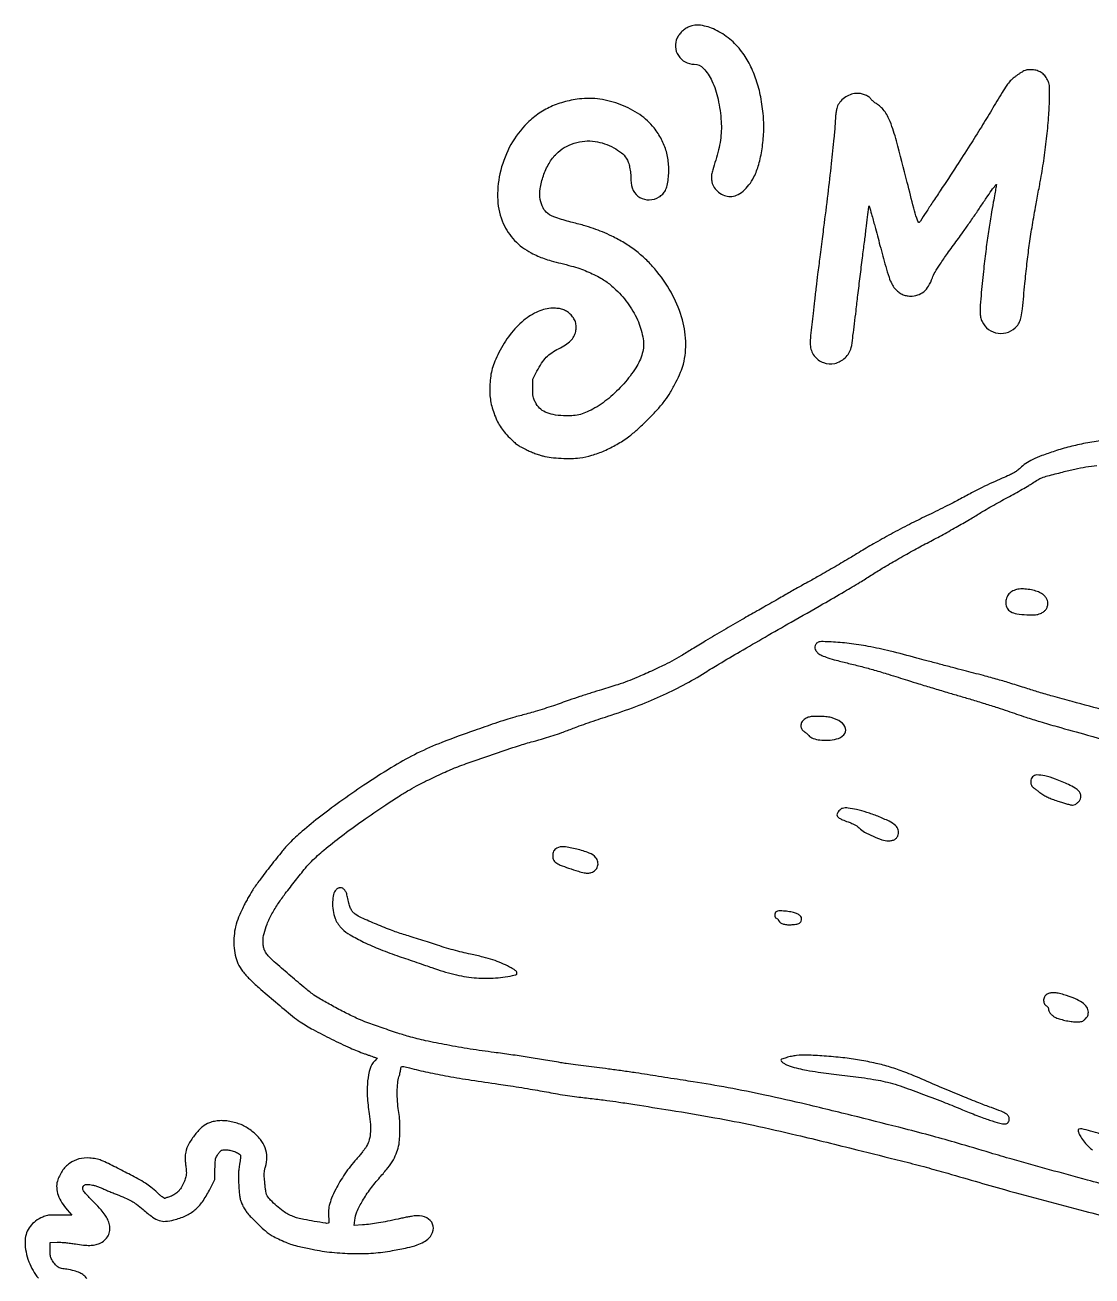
# Model space of a CAD drawing. Extents: x 437 to 3283, y 464 to 3358.
# Drawn here: x 442 to 1643, y 1950 to 3358 of the extents above; entities that cross this region are included whole.
import ezdxf

# ---------------------------------------------------------------- set-up
doc = ezdxf.new("R2010")
doc.units = 0

msp = doc.modelspace()

# ---------------------------------------------------------------- linework, layer by layer
for points in [[(1189.434624, 3356.109589, 0.04212), (1185.307485, 3353.79816, 0.039008), (1181.511255, 3350.773867, 0.040088), (1178.337272, 3347.297684, 0.052301), (1176.067932, 3343.640328, 0.131818), (1174.148713, 3333.591405, 0.126043), (1177.459314, 3323.739262, 0.124241), (1185.152093, 3316.592155, 0.126018), (1195.273602, 3314, -0.210663), (1205.825528, 3309.347736, -0.075312), (1215.18288, 3295.370665, -0.057273), (1222.193051, 3274.57842, -0.037095), (1225.65385, 3249.402324, -0.024917), (1225.78713, 3238.848582, -0.025838), (1224.86176, 3228.462371, -0.024372), (1222.799913, 3217.69859, -0.017909), (1219.514196, 3206, 0.004022), (1216.126741, 3195.11023, 0.029856), (1214.869524, 3189.83218, 0.056541), (1214.629718, 3185.917614, 0.038766), (1215.203992, 3181.5, 0.098317), (1217.831564, 3175.332905, 0.075552), (1222.83038, 3169.962656, 0.074874), (1229.249429, 3166.27952, 0.09313), (1236, 3165.011154, 0.107511), (1243.042782, 3166.543213, 0.066457), (1250.245015, 3171.06986, 0.0577), (1256.959269, 3178.110297, 0.045005), (1262.546773, 3187.09288, 0.049546), (1267.927424, 3201.068747, 0.028697), (1271.702981, 3218.686182, 0.027727), (1273.570161, 3237.620561, 0.032373), (1273.17515, 3255.681393, 0.02536), (1270.200396, 3277.211313, 0.033935), (1265.211935, 3296.281445, 0.036887), (1258.131916, 3313.14762, 0.041732), (1248.889769, 3328.067678, 0.0606), (1235.31532, 3342.376661, 0.062575), (1218.843839, 3352.834636, 0.070769), (1202.516425, 3357.874689, 0.14716)], [(1565.314338, 3305.814026, 0.015872), (1563.314017, 3304.623748, 0.006662), (1560.696648, 3302.902065, 0.006584), (1557.944273, 3300.985234, 0.008509), (1555.47228, 3299.150449, 0.042202), (1551.137064, 3295.192958, 0.035585), (1547.250989, 3290.342147, 0.015199), (1541.943605, 3282.132335, 0.001593), (1530.167201, 3262.5, -0.004201), (1518.523261, 3243.316009, -0.00334), (1505.641937, 3222.797529, -0.002859), (1490.597663, 3199.48076, -0.001667), (1472.302837, 3171.681646, 0.000768), (1463.669842, 3158.614988, 0.001212), (1456.308699, 3147.376888, 0.000271), (1449.8764, 3137.49301, 0.052543), (1449.335397, 3136.431646, -0.615213), (1447.797445, 3136.275273, -0.065051), (1445.787989, 3140.553098, -0.014279), (1442.494327, 3151.978221, -0.001269), (1435.096876, 3181, 0.00368), (1422.931672, 3227.783099, 0.027949), (1415.818376, 3249.418776, 0.063455), (1409.106573, 3261.696834, 0.103795), (1400.358049, 3269.636057, -0.022366), (1398.642658, 3270.74726, -0.019505), (1396.950579, 3272.056554, -0.019956), (1395.513415, 3273.362132, -0.053398), (1394.637471, 3274.430537, 0.100699), (1392.189015, 3276.901803, 0.044213), (1388.129666, 3279.124408, 0.043064), (1383.466503, 3280.703438, 0.060179), (1379.100982, 3281.230769, 0.077333), (1372.403947, 3280.188736, 0.063641), (1365.839839, 3277.131879, 0.064389), (1360.329224, 3272.569512, 0.083742), (1356.724513, 3267.11012, 0.04599), (1355.715003, 3264.109675, 0.023492), (1354.980673, 3260.200073, 0.0158), (1354.39521, 3254.753998, 0.00497), (1353.858421, 3246.577085, -0.011564), (1352.620313, 3230.885539, -0.00216), (1349.560802, 3202.181358, -0.002242), (1345.584342, 3167.753352, -0.001766), (1340.978664, 3130.5, -0.00001), (1339.673011, 3120.238591, -0.000007), (1338.16388, 3108.38125, -0.000007), (1336.690632, 3096.80835, -0.000013), (1335.505292, 3087.5, 0.001375), (1334.259043, 3077.495873, 0.000508), (1332.555453, 3063.3875, 0.000503), (1330.726968, 3047.98306, 0.000606), (1329.040429, 3033.5, 0.003214), (1326.331887, 3008.585434, 0.032326), (1325.942877, 2998.14172, 0.079115), (1327.163023, 2991.632571, 0.077252), (1330.348635, 2985.765124, 0.142825), (1340.720865, 2978.115353, 0.143209), (1353.567461, 2977.250086, 0.138845), (1365.148633, 2983.474404, 0.131731), (1372.032959, 2994.96548, 0.035716), (1372.572871, 2997.544046, 0.001036), (1374.054488, 3008.624235, 0.002083), (1375.71789, 3021.683513, 0.001433), (1377.499311, 3036.5, -0.000828), (1379.568697, 3053.889014, -0.000473), (1382.123005, 3074.887, -0.000472), (1384.733031, 3096.009829, -0.000784), (1386.978845, 3113.817448, 0.000187), (1388.908823, 3128.974904, 0.000298), (1390.545974, 3141.93277, 0.000053), (1391.98481, 3153.385682, 0.016168), (1392.071278, 3154.317448, -0.844049), (1392.360964, 3154.349013, -0.001395), (1394.934273, 3145.210619, -0.002427), (1398.563157, 3131.935565, -0.000591), (1404.41743, 3110, 0.002572), (1410.860616, 3086.236086, 0.015789), (1414.629067, 3074.117556, 0.031193), (1417.727878, 3066.693746, 0.066094), (1421.187623, 3061.524189, 0.041663), (1425.144515, 3057.719948, 0.058143), (1429.283889, 3055.088301, 0.06065), (1433.776418, 3053.554557, 0.050965), (1438.782119, 3053.021962, 0.078578), (1446.906403, 3054.272072, 0.096058), (1453.636717, 3057.957935, 0.084686), (1459.095035, 3064.317795, 0.048121), (1463.463956, 3073.499496, -0.045755), (1466.416089, 3079.779941, -0.012552), (1472.192279, 3089.076527, -0.010373), (1480.364476, 3100.975803, -0.004902), (1491.372976, 3116, 0.006508), (1496.422922, 3122.938697, 0.002199), (1503.601382, 3133.171875, 0.002186), (1511.439019, 3144.555808, 0.002508), (1518.823404, 3155.5, -0.002922), (1525.931286, 3166.015634, -0.007314), (1531.275504, 3173.583416, -0.006845), (1535.116908, 3178.708721, -0.793403), (1535.575051, 3178.5, 0.004735), (1534.906517, 3174.997952, 0.000786), (1533.694425, 3168.244491, 0.000645), (1531.99398, 3158.611519, 0.000215), (1529.527995, 3144.5, 0.006259), (1526.495908, 3125.718108, 0.005551), (1523.802517, 3106.099851, 0.004791), (1521.217102, 3083.864173, 0.002747), (1518.503333, 3057, 0.005038), (1517.289887, 3042.776418, 0.025496), (1517.098446, 3034.817431, 0.045505), (1517.750631, 3029.31047, 0.056801), (1519.380769, 3024.429137, 0.126145), (1526.725298, 3015.471243, 0.126504), (1537.466047, 3011.163737, 0.125714), (1549.005569, 3012.559637, 0.123713), (1558.541822, 3019.319894, 0.064731), (1561.663683, 3024.09878, 0.065848), (1563.437502, 3029.489744, 0.021626), (1564.78477, 3038.838459, 0.001312), (1567.532392, 3067, -0.004752), (1569.875493, 3089.418206, -0.006262), (1572.461983, 3109.809595, -0.006199), (1575.58064, 3130.293291, -0.004509), (1579.537008, 3153, 0.000016), (1581.017919, 3161.069842, 0.000011), (1582.661942, 3170.03125, 0.000012), (1584.219226, 3178.522054, 0.000026), (1585.406839, 3185, 0.009947), (1589.212596, 3208.378479, 0.008395), (1592.330078, 3233.250472, 0.008638), (1594.481338, 3256.923075, 0.015312), (1595.318365, 3276.5, 0.003608), (1595.363639, 3285.753293, 0.028287), (1595.11054, 3290.046712, 0.053527), (1594.418143, 3293.108615, 0.033722), (1593, 3296.49335, 0.058107), (1589.918948, 3301.193328, 0.074159), (1586.051094, 3304.629757, 0.073729), (1581.329968, 3306.801622, 0.056618), (1575.729426, 3307.767943, 0.01703), (1572.336375, 3307.848326, 0.043797), (1569.896916, 3307.608713, 0.050399), (1567.742211, 3306.974718, 0.029546)], [(1066.001748, 3274.915598, 0.038007), (1048.033118, 3271.332414, 0.045514), (1031.915062, 3265.19601, 0.046703), (1017.516327, 3256.406145, 0.043844), (1004.665071, 3244.927404, 0.070153), (987.19517, 3220.145838, 0.064327), (976.62115, 3190.767574, 0.067032), (974.132496, 3160.906295, 0.091674), (980.36409, 3134.7114, 0.04347), (985.913552, 3124.631761, 0.042764), (993.149185, 3115.603812, 0.042376), (1001.883571, 3107.86585, 0.041063), (1011.886372, 3101.619661, 0.015039), (1019.301625, 3098.073801, 0.019851), (1026.267995, 3095.321416, 0.016641), (1034.321048, 3092.801195, 0.006949), (1045.32818, 3089.918747, -0.007482), (1057.124512, 3086.816185, -0.014214), (1066.501172, 3083.909709, -0.016635), (1074.622892, 3080.831587, -0.016769), (1082.5, 3077.227808, -0.011408), (1090.163716, 3073.185029, -0.023985), (1095.878572, 3069.632305, -0.024844), (1101.100916, 3065.630557, -0.013186), (1107.176704, 3060.194496, -0.051304), (1121.851175, 3043.191489, -0.054197), (1132.445593, 3023.854477, -0.059642), (1137.810382, 3004.75169, -0.105914), (1136.892827, 2988.5, -0.076087), (1129.646949, 2972.244869, -0.038668), (1116.095072, 2954.362652, -0.037628), (1099.10807, 2937.898192, -0.04961), (1081.261609, 2925.808369, -0.025435), (1072.81566, 2921.776078, -0.042562), (1065.324136, 2919.380536, -0.042565), (1057.535515, 2918.288188, -0.025443), (1048.177578, 2918.256483, -0.031805), (1036.364017, 2919.574101, -0.068407), (1027.661697, 2922.373845, -0.085195), (1021.266809, 2926.918451, -0.077714), (1016.511727, 2933.469627, -0.020838), (1014.818348, 2937.151537, -0.050765), (1013.970955, 2940.012505, -0.038588), (1013.596899, 2943.418713, -0.00806), (1013.5, 2949.429295), (1013.5, 2959.5), (1018.245578, 2968.545422, -0.025167), (1023.546186, 2977.52019, -0.046511), (1028.846366, 2984.117969, -0.050468), (1034.957626, 2989.267753, -0.035961), (1042.69808, 2993.776877, 0.027851), (1050.60643, 2998.213765, 0.055342), (1056.197419, 3002.71224, 0.06878), (1059.862066, 3007.579704, 0.075973), (1061.916999, 3013.100186, 0.05725), (1062.423308, 3018.690837, 0.071152), (1061.560922, 3023.834287, 0.071417), (1059.295364, 3028.515045, 0.058244), (1055.664598, 3032.741514, 0.04367), (1051.499878, 3035.956645, 0.061849), (1047.281036, 3037.976937, 0.055496), (1042.357047, 3039.037701, 0.027787), (1035.987429, 3039.329291, 0.104081), (1019.776569, 3035.751357, 0.066125), (1003.303045, 3025.498779, 0.057935), (988.047118, 3009.648549, 0.04612), (975.460386, 2989.5, 0.016423), (970.88427, 2979.609967, 0.030971), (967.964464, 2971.31889, 0.033285), (966.22062, 2963.142601, 0.022608), (965.285499, 2953.66801, 0.020342), (965.174927, 2944.818486, 0.028257), (965.845375, 2936.920156, 0.028434), (967.397355, 2929.185864, 0.020989), (969.951981, 2920.834521, 0.024717), (973.129917, 2913.064726, 0.033227), (976.801714, 2906.408637, 0.031929), (981.443496, 2900.100418, 0.020415), (987.575676, 2893.371482, 0.012315), (992.315234, 2888.809471, 0.030144), (996.073472, 2885.761525, 0.029985), (1000.182714, 2883.17841, 0.01207), (1006.075676, 2880.132166, 0.01343), (1010.687849, 2878.038657, 0.009692), (1015.93473, 2875.943848, 0.0098), (1021.003801, 2874.145738, 0.020885), (1025, 2872.998728, 0.029787), (1034.251105, 2871.332589, 0.017189), (1045.527924, 2870.380141, 0.01716), (1056.909694, 2870.202914, 0.028299), (1066.5, 2870.926719, 0.038778), (1080.024698, 2873.80135, 0.030414), (1094.127403, 2878.913421, 0.029114), (1108.165282, 2885.987375, 0.027876), (1121.5, 2894.737743, 0.025607), (1131.097083, 2902.621036, 0.01141), (1142.940861, 2913.916175, 0.011426), (1154.292228, 2925.777461, 0.024744), (1162.334661, 2935.5, 0.026382), (1168.513481, 2944.75076, 0.016903), (1174.734309, 2956.075437, 0.016972), (1179.988266, 2967.39454, 0.036434), (1183.084693, 2976.5, 0.0758), (1185.763519, 3002.252962, 0.06122), (1181.055274, 3029.689438, 0.056224), (1169.222052, 3057.325071, 0.046291), (1150.850594, 3083.643439, 0.026837), (1140.512811, 3094.616625, 0.027514), (1129.140975, 3104.322624, 0.02692), (1116.534092, 3112.904712, 0.023476), (1102.5, 3120.515464, 0.013286), (1092.064649, 3125.218253, 0.016274), (1082.070388, 3129.029119, 0.014214), (1070.816468, 3132.551308, 0.007048), (1056.361324, 3136.409008, -0.017992), (1039.530176, 3141.29776, -0.079201), (1030.374616, 3146.026296, -0.120454), (1025.136805, 3152.292538, -0.069608), (1022.05289, 3161.677251, -0.082704), (1021.887691, 3173.94142, -0.046558), (1025.50275, 3188.424215, -0.045712), (1031.904698, 3202.419506, -0.065216), (1040.170423, 3213.278386, -0.066748), (1049.062289, 3220.131409, -0.05376), (1060.110715, 3225.011192, -0.053197), (1072.075609, 3227.463976, -0.061865), (1083.678526, 3227.142851, -0.044479), (1094.336608, 3224.533042, -0.04129), (1104.647389, 3220.032347, -0.043786), (1113.300511, 3214.342986, -0.082974), (1118.886194, 3208.177351, -0.057223), (1121.063717, 3203.739931, -0.034377), (1122.648355, 3198.083486, -0.029586), (1123.638079, 3191.31813, -0.019789), (1124.002153, 3183.5, 0.116106), (1126.780197, 3172.055711, 0.14185), (1134.268668, 3164.035659, 0.145155), (1144.739092, 3161.367187, 0.123449), (1155.723422, 3164.57824, 0.069175), (1159.847538, 3167.833452, 0.074126), (1162.814914, 3172.020914, 0.060331), (1164.841106, 3177.60634, 0.028696), (1166.137936, 3185.1562, 0.044968), (1166.496662, 3200.847312, 0.051675), (1163.958508, 3215.609234, 0.052178), (1158.478654, 3229.417412, 0.047392), (1150.111212, 3242.279395, 0.074788), (1134.035588, 3257.255957, 0.05771), (1112.817418, 3268.449181, 0.056731), (1089.190236, 3274.653542, 0.066174)], [(1559.776016, 2722.966158, 0.073091), (1553.96118, 2721.089254, 0.099213), (1549.600468, 2717.733296, 0.101139), (1546.924897, 2713.011214, 0.07864), (1546, 2707.166977, 0.131927), (1547.463948, 2701.715232, 0.136995), (1551.447833, 2697.822527, 0.085724), (1558.549862, 2695.385953, 0.028315), (1569.55947, 2694.249578, 0.006387), (1575.859107, 2694.03869, 0.029454), (1579.504676, 2694.178022, 0.045748), (1582.287199, 2694.7089, 0.034142), (1585.225128, 2695.775386, 0.05066), (1588.807535, 2697.815635, 0.081053), (1591.302944, 2700.287665, 0.086123), (1592.78625, 2703.307836, 0.064713), (1593.360519, 2706.972011, 0.076732), (1592.92482, 2710.385651, 0.078907), (1591.480303, 2713.473205, 0.069978), (1588.97636, 2716.24419, 0.044762), (1585.405983, 2718.722561, 0.057233), (1580.049597, 2721.006062, 0.03115), (1573.072071, 2722.613051, 0.031032), (1565.863823, 2723.351132, 0.051619)], [(1323.5, 2578.793772, 0.081047), (1319.145903, 2576.426866, 0.107312), (1316.256595, 2572.977917, 0.126262), (1315.33483, 2569.082068, 0.141221), (1316.469886, 2565.405616, 0.02991), (1317.220066, 2564.397712, 0.026812), (1318.111491, 2563.447057, 0.027782), (1319.005777, 2562.680909, 0.071728), (1319.746012, 2562.267223, -0.068685), (1320.55538, 2561.821312, -0.017654), (1321.722689, 2560.885012, -0.017636), (1322.990965, 2559.711536, -0.017102), (1324.186922, 2558.439889, 0.126323), (1329.045805, 2555.123242, 0.055181), (1336.686958, 2553.274498, 0.048519), (1345.873739, 2552.997242, 0.041077), (1355.485861, 2554.439166, 0.138499), (1363.731394, 2559.010945, 0.263883), (1365.714641, 2566.086349, 0.186092), (1360.516386, 2573.513002, 0.084784), (1349.539901, 2578.453944, 0.041545), (1343.611146, 2579.47632, 0.01867), (1335.713452, 2579.874585, 0.017542), (1328.080992, 2579.706401, 0.06988)], [(1576.038955, 2511.811439, 0.099386), (1574.65717, 2509.567289, 0.075379), (1574.07213, 2506.729473, 0.074415), (1574.352516, 2503.809169, 0.091942), (1575.484399, 2501.325736, 0.064604), (1576.520165, 2500.191478, 0.008933), (1578.999442, 2498.170712, 0.010117), (1582.042104, 2495.877961, 0.008413), (1585.366028, 2493.561233, 0.016526), (1590.136421, 2490.578247, 0.023346), (1594.583215, 2488.268335, 0.020906), (1599.583204, 2486.209551, 0.010122), (1606.131629, 2483.977145, 0.005747), (1611.06791, 2482.467394, 0.007252), (1615.669969, 2481.189701, 0.005892), (1619.546582, 2480.222415, 0.056495), (1621.234223, 2480.019142, 0.124989), (1623.995076, 2480.699707, 0.062232), (1626.957346, 2482.790795, 0.061203), (1629.381289, 2485.613394, 0.102961), (1630.541292, 2488.5, 0.120825), (1630.29436, 2492.378737, 0.114609), (1628.285173, 2495.789988, 0.070426), (1624.041508, 2499.149783, 0.02096), (1616.718092, 2503.029124, 0.019281), (1602.086221, 2509.330694, 0.03889), (1590.062122, 2512.923679, 0.050792), (1580.987747, 2513.936311, 0.210637)], [(1362.269925, 2476.337841, 0.113244), (1360.271218, 2475.411544, 0.050757), (1358.161906, 2473.402997, 0.050845), (1356.521342, 2471.039813, 0.126984), (1356, 2469.020129, 0.16957), (1356.670615, 2467.099584, 0.084105), (1358.615672, 2465.355089, 0.04483), (1362.222825, 2463.506059, 0.010837), (1368.500069, 2461.126041, -0.012881), (1372.894633, 2459.439272, -0.026042), (1376.240985, 2457.846169, -0.032429), (1378.861429, 2456.198789, -0.04267), (1380.9996, 2454.355927, 0.069134), (1387.047372, 2449.675834, 0.026028), (1396.619491, 2444.831568, 0.025921), (1406.603755, 2441.02065, 0.072632), (1413.967016, 2439.773486, 0.057462), (1417.873297, 2440.133975, 0.085325), (1421.06074, 2441.396228, 0.093404), (1423.443451, 2443.543913, 0.083238), (1424.998731, 2446.496153, 0.155649), (1425.053605, 2452.008528, 0.13473), (1421.936961, 2456.9063, 0.071594), (1414.774756, 2461.736047, 0.018548), (1402, 2467.337946, 0.015954), (1389.535184, 2471.807095, 0.022402), (1378.137626, 2474.931567, 0.024702), (1368.583988, 2476.604695, 0.0833)], [(1040.775141, 2431.510353, 0.058078), (1038.53529, 2429.86821, 0.086697), (1037.070758, 2427.938429, 0.078849), (1036.261732, 2425.487629, 0.04039), (1036, 2422.252833, 0.115774), (1036.921528, 2418.326326, 0.119111), (1039.488469, 2415.267269, 0.064507), (1044.526272, 2412.471061, 0.013975), (1053.897024, 2409.051272, 0.005537), (1064.937495, 2405.503709, 0.02614), (1071.384692, 2403.8742, 0.04683), (1075.828585, 2403.420678, 0.081904), (1079.474607, 2403.99162, 0.115058), (1083.979851, 2406.740704, 0.126128), (1086.620005, 2411.116585, 0.12818), (1086.806797, 2416.166298, 0.120963), (1084.52308, 2420.790202, 0.127133), (1077.209908, 2425.993282, 0.031301), (1063.020084, 2430.427675, 0.02998), (1048.537858, 2433.068492, 0.160617)], [(792.245599, 2384.75, 0.129457), (789.356262, 2379.386981, 0.050136), (788.198676, 2370.959082, 0.046911), (788.746823, 2361.42704, 0.052075), (791.074349, 2352.507372, 0.028364), (792.439804, 2349.416769, 0.030921), (794.112192, 2346.592056, 0.028558), (796.239493, 2343.813859, 0.018706), (798.983169, 2340.856831, 0.064359), (807.920758, 2333.965217, 0.01908), (823.182756, 2325.821473, 0.017812), (842.079029, 2317.46468, 0.013866), (863.160082, 2309.696853, -0.000899), (872.774931, 2306.434578, -0.000704), (883.197024, 2302.861092, -0.000712), (892.886201, 2299.508209, -0.001745), (900, 2297.00731, 0.024741), (924.902111, 2289.519798, 0.036135), (947.465457, 2285.638115, 0.038929), (969.008414, 2285.200544, 0.036646), (990.808664, 2288.067738, 0.01185), (993.754312, 2288.750394, 0.080226), (995.121166, 2289.346974, 0.175995), (995.717551, 2290.130298, 0.112221), (995.808664, 2291.284214, 0.150421), (995.234453, 2292.493499, 0.043258), (993.690515, 2293.910114, 0.030326), (991.211237, 2295.589312, 0.010941), (987.5, 2297.678939, 0.021232), (978.244871, 2302.132254, 0.021968), (968.748694, 2305.729285, 0.018603), (957.684908, 2308.922192, 0.00933), (943.5, 2312.170193, -0.008368), (934.087014, 2314.306487, -0.006876), (924.110509, 2316.892842, -0.006725), (913.954593, 2319.822721, -0.006966), (904, 2322.992212, 0.001939), (895.018821, 2325.951537, 0.001395), (884.96875, 2329.188934, 0.001408), (875.388958, 2332.215666, 0.003045), (868, 2334.478023, -0.018594), (853.376935, 2339.457573, -0.009634), (835.486319, 2346.700209, -0.006887), (818.655133, 2354.170239, -0.07239), (812.35258, 2358.26358, -0.070357), (810.030351, 2360.966532, -0.046121), (808.141829, 2364.619697, -0.03407), (806.508854, 2369.600199, -0.014226), (804.964005, 2376.5, 0.038606), (803.713781, 2381.035246, 0.075831), (801.931765, 2384.316423, 0.101845), (799.67032, 2386.295477, 0.129698), (797, 2387, 0.069531), (795.830763, 2386.836613, 0.041108), (794.509585, 2386.339549, 0.040283), (793.246028, 2385.61182, 0.054075)], [(1287.75, 2359.991068, 0.161225), (1286.451858, 2358.430497, 0.094117), (1285.996226, 2356.015487, 0.101569), (1286.46423, 2353.749275, 0.217686), (1287.758945, 2352.576508, -0.080448), (1288.504687, 2352.199682, -0.042293), (1289.292322, 2351.518615, -0.040667), (1289.999884, 2350.664807, -0.049367), (1290.508945, 2349.75912, 0.15216), (1292.381147, 2347.604646, 0.06938), (1295.830003, 2346.085769, 0.055853), (1300.423758, 2345.322199, 0.037755), (1305.737432, 2345.440987, 0.008609), (1310.813772, 2346.027582, 0.061167), (1313.207249, 2346.650084, 0.118945), (1314.647436, 2347.663976, 0.073403), (1315.778004, 2349.412118, 0.12339), (1316.258125, 2352.021125, 0.138799), (1315.410968, 2354.420691, 0.102577), (1313.141859, 2356.539404, 0.046975), (1309.482911, 2358.3196, 0.047776), (1304.255524, 2359.729556, 0.022808), (1297.340301, 2360.580003, 0.018702), (1290.729799, 2360.840317, 0.140718)], [(1593.384345, 2267.56562, 0.138884), (1590.165798, 2264.927989, 0.126388), (1588.662928, 2260.896525, 0.134182), (1589.326073, 2256.823227, 0.164264), (1591.952132, 2254.025618, -0.075174), (1592.752844, 2253.427631, -0.060199), (1593.412671, 2252.575729, -0.060151), (1593.851051, 2251.590395, -0.074752), (1594, 2250.599675, 0.111471), (1594.534923, 2248.230103, 0.056324), (1596.160655, 2245.617204, 0.051961), (1598.537782, 2243.180083, 0.053941), (1601.338296, 2241.320139, 0.04481), (1606.109238, 2239.365061, 0.020501), (1612.62057, 2237.644346, 0.020455), (1619.463984, 2236.424082, 0.033275), (1625.35, 2236.017138, 0.011612), (1629.543622, 2236.104043, 0.068818), (1631.696393, 2236.49881, 0.08987), (1633.398075, 2237.424111, 0.027032), (1635.6, 2239.4, 0.025691), (1637.335096, 2241.323188, 0.063908), (1638.331817, 2242.930729, 0.070327), (1638.836832, 2244.64209, 0.036649), (1639, 2246.865204, 0.152548), (1637.241708, 2252.494189, 0.087055), (1632.189772, 2257.6092, 0.058957), (1623.669444, 2262.265556, 0.025083), (1611.357264, 2266.513324, 0.013949), (1604.928944, 2268.183306, 0.041972), (1600.446533, 2268.825845, 0.058906), (1596.845592, 2268.612445, 0.05848)], [(1310.5, 2198.083256, 0.020543), (1304.769713, 2197.113578, 0.018352), (1298.915793, 2195.647405, 0.010129), (1293.734643, 2194.031225, 0.322581), (1293, 2193.01102, 0.202114), (1293.677565, 2191.403302, 0.046373), (1296.017695, 2189.509357, 0.040243), (1299.371894, 2187.6451, 0.028114), (1303.4072, 2186.077035, 0.017702), (1312.555624, 2183.456116, 0.017736), (1321.86075, 2181.490821, 0.010294), (1334.83614, 2179.502028, 0.001959), (1358.534846, 2176.461917, -0.001646), (1383.47629, 2173.278264, -0.008567), (1397.193078, 2171.241861, -0.014029), (1407.489636, 2169.234121, -0.011104), (1418.5, 2166.50656, -0.020083), (1430.241578, 2162.807399, -0.003002), (1453.486633, 2154.286235, -0.003656), (1477.921717, 2144.9579, -0.006871), (1497.5, 2137.007542, 0.004815), (1504.973484, 2133.936859, 0.003449), (1513.38598, 2130.641784, 0.003482), (1521.443275, 2127.613969, 0.00747), (1527.707592, 2125.415257, 0.012382), (1539.486776, 2121.799197, 0.080891), (1545.616858, 2121.111849, 0.221983), (1548.737987, 2122.763231, 0.163242), (1550, 2126.525686, 0.144597), (1549.02813, 2129.816046, 0.107184), (1546.325061, 2132.505316, 0.048867), (1540.885723, 2135.279488, 0.008212), (1529.919105, 2139.376727, -0.008313), (1515.789602, 2144.658908, -0.003544), (1497.05266, 2152.174614, -0.003199), (1475.276867, 2161.252083, -0.002425), (1451.5, 2171.479134, 0.01034), (1432.252328, 2179.399419, 0.018184), (1415.995359, 2185.028417, 0.019144), (1399.963085, 2189.270759, 0.013103), (1381.484527, 2192.905003, 0.013928), (1362.669702, 2195.559031, 0.009866), (1341.433677, 2197.530079, 0.009084), (1321.917472, 2198.597766, 0.040782)]]:
    msp.add_lwpolyline(points, format="xyb", close=True)
for points in [[(1654.898788, 2890.28484, 0.014875), (1635.921806, 2887.302773, 0.015595), (1618.00946, 2883.357306, 0.01763), (1601.105001, 2878.436864, 0.010202), (1586.778116, 2873.386525, 0.023763), (1576.330074, 2868.884827, 0.031357), (1568.439733, 2864.398097, 0.046463), (1562.220694, 2859.444759, -0.026299), (1558.591665, 2856.30739, -0.034848), (1554.965993, 2853.876604, -0.024082), (1550.118725, 2851.397343, -0.006132), (1542.028506, 2847.858266, 0.006924), (1530.463506, 2842.777305, 0.00765), (1519.425056, 2837.538748, 0.006862), (1507.582821, 2831.491626, 0.003967), (1493.5, 2823.911485, -0.006733), (1486.9047, 2820.408451, -0.002398), (1477.393431, 2815.577205, -0.002379), (1466.903582, 2810.374359, -0.002805), (1456.924447, 2805.553082, 0.007212), (1437.60045, 2796.006009, 0.005622), (1416.872437, 2785.094757, 0.005727), (1397.151623, 2774.135032, 0.009822), (1381, 2764.489654, -0.006256), (1369.368407, 2757.430498, -0.001924), (1351.648603, 2747.069218, -0.001943), (1333.78184, 2736.806576, -0.005868), (1321.5, 2730.00481, 0.003866), (1317.419545, 2727.766328, 0.001268), (1311.44375, 2724.407819, 0.001263), (1304.82951, 2720.646322, 0.001428), (1298.5, 2717.001542, -0.00134), (1291.501398, 2712.96985, -0.000701), (1282.765625, 2707.984814, -0.000697), (1273.792041, 2702.897279, -0.001068), (1266, 2698.515887, 0.003736), (1249.27752, 2688.995213, 0.001938), (1228.532247, 2676.870483, 0.00193), (1208.164908, 2664.754261, 0.004315), (1192.798239, 2655.35104, -0.006184), (1180.612974, 2647.957065, -0.010018), (1170.054015, 2642.009194, -0.01027), (1159.455714, 2636.59328, -0.006954), (1147.171853, 2630.840623, -0.003524), (1130.717259, 2623.551166, -0.013156), (1120.222624, 2619.314843, -0.012604), (1109.304694, 2615.549008, -0.003041), (1091.038875, 2609.881607, 0.00345), (1079.489048, 2606.287626, 0.002524), (1066.714545, 2602.144504, 0.00255), (1054.652266, 2598.096639, 0.005639), (1045.5, 2594.857605, -0.006915), (1036.883554, 2591.832921, -0.004237), (1026.646875, 2588.493971, -0.004246), (1016.454595, 2585.359786, -0.007544), (1008, 2582.976631, 0.003307), (993.547285, 2579.034641, 0.008295), (983.075623, 2575.915716, 0.005937), (970.893434, 2571.906471, 0.001033), (948, 2564.016753, 0.009667), (911.2439, 2550.462982, 0.020775), (883.604348, 2538.313188, 0.021657), (857.787542, 2524.242704, 0.01147), (827, 2504.714385, 0.007925), (799.683511, 2485.863572, 0.009744), (774.82554, 2467.379694, 0.010637), (753.973138, 2450.512364, 0.025127), (739.373229, 2436.865926, 0.02168), (731.519426, 2428.010838, 0.004672), (718.746148, 2411.982077, 0.004951), (706.164381, 2395.554674, 0.016824), (698.437159, 2384.5, 0.010176), (696.088247, 2380.72041, 0.00528), (693.302468, 2375.9125, 0.005247), (690.543796, 2370.911526, 0.007954), (688.260046, 2366.5, 0.018585), (682.480428, 2353.71666, 0.036485), (679.028842, 2343.106525, 0.041031), (677.397475, 2332.969231, 0.031466), (677.233236, 2321.745954, 0.040633), (678.639716, 2310.945883, 0.056856), (681.738456, 2301.72844, 0.054299), (686.961354, 2293.140339, 0.033152), (694.80386, 2284.219603, 0.016796), (705.193987, 2274.54482, 0.003502), (724.096226, 2258.325142, 0.00287), (743.264299, 2242.29695, 0.027447), (751.837536, 2235.969544, 0.021532), (766.465177, 2227.243659, 0.008751), (787.067128, 2216.588432, 0.008773), (808.094879, 2206.630816, 0.020747), (824.168811, 2200.15044, -0.000904), (827.571404, 2198.933219, -0.000956), (830.905916, 2197.726345, -0.000911), (833.774996, 2196.675792, -0.004367), (835.40452, 2196.059536), (838.309039, 2194.932005), (835.708134, 2192.216003, 0.117644), (830.512416, 2183.33901, 0.047997), (827.72443, 2169.543528, 0.040097), (827.320563, 2152.240366, 0.026412), (829.499923, 2132.44026, -0.024684), (830.88471, 2120.246545, -0.041758), (830.681849, 2109.973677, -0.050377), (828.916769, 2101.436562, -0.072752), (825.570688, 2094.50608, -0.01569), (823.785422, 2092.039062, -0.005563), (821.083033, 2088.620536, -0.005515), (818.030261, 2084.92988, -0.006464), (815.051978, 2081.5, 0.016457), (808.383758, 2073.503351, 0.015419), (802.103522, 2064.913529, 0.015675), (796.4758, 2056.116599, 0.01885), (791.767614, 2047.5, 0.017783), (787.188918, 2037.43213, 0.038698), (784.569802, 2029.364337, 0.047527), (783.539157, 2022.132608, 0.045911), (783.872909, 2014.75, -0.036118), (784.143688, 2010.572669, -0.354338), (783.098282, 2009.302261, -0.090829), (780.450457, 2009.249235, -0.001917), (767.484994, 2011.407794, -0.004614), (755.901809, 2013.492075, -0.020094), (749.11158, 2015.063681, -0.029548), (743.816819, 2016.85781, -0.020189), (738.031855, 2019.484058, -0.047188), (732.511114, 2022.951706, -0.016608), (725.279831, 2028.899962, -0.016331), (718.51162, 2035.258854, -0.05363), (714.676159, 2040.033465, -0.079124), (713.908305, 2041.792084, -0.017323), (713.188412, 2045.024837, -0.015317), (712.526933, 2049.2907, -0.008051), (711.953263, 2054.626359, -0.005746), (711.399771, 2061.572895, -0.025883), (711.333547, 2065.643876, -0.038134), (711.698823, 2068.899877, -0.024568), (712.591122, 2072.592894, 0.070549), (714.232628, 2083.807969, 0.089826), (712.418405, 2094.086713, 0.083888), (706.960586, 2103.591208, 0.053592), (697.838517, 2112.52678, 0.023499), (692.091153, 2116.638567, 0.034933), (686.675853, 2119.626382, 0.035004), (680.905682, 2121.827043, 0.023725), (674.081067, 2123.547405, 0.025968), (667.377977, 2124.543844, 0.035848), (661.298076, 2124.689696, 0.03738), (655.462718, 2123.971836, 0.032318), (649.5, 2122.374498, 0.101619), (641.844681, 2117.900435, 0.040997), (633.488851, 2109.063212, 0.040937), (626.483053, 2098.681572, 0.076929), (622.943437, 2089.22754, 0.027322), (622.470738, 2086.101198, 0.024155), (622.315509, 2082.810089, 0.019501), (622.471686, 2078.92388, 0.009144), (622.961352, 2073.914973, -0.007289), (623.594206, 2067.680264, -0.04297), (623.596479, 2064.398228, -0.051645), (623.029178, 2061.4227, -0.0133), (621.497299, 2056.771964, -0.042181), (618.650438, 2050.549778, -0.057104), (615.023125, 2045.548572, -0.062219), (610.641412, 2041.820776, -0.06588), (605.558116, 2039.370977, 0.000785), (603.533014, 2038.701925, 0.000945), (601.631354, 2038.06635, 0.000805), (600.031358, 2037.525363, 0.006359), (599.293303, 2037.263972, -0.244061), (598.525359, 2037.360988, -0.010987), (596.298665, 2038.972264, -0.01632), (593.675646, 2041.097788, -0.010735), (590.793303, 2043.703929, 0.017394), (583.794309, 2049.864843, 0.030501), (577.543776, 2054.384327, 0.019196), (569.078601, 2059.306349, 0.003284), (552.57896, 2067.93211, 0.00283), (535.80168, 2076.443472, 0.022683), (527.886825, 2079.96346, 0.044014), (521.911731, 2081.714891, 0.029956), (514.890801, 2082.68476, 0.082795), (502.723104, 2081.613234, 0.092994), (492.095047, 2076.629142, 0.090864), (483.816151, 2068.015863, 0.075136), (478.45104, 2056.451608, 0.090273), (477.673914, 2049.030452, 0.063948), (479.369814, 2040.809715, 0.056735), (483.399288, 2032.349854, 0.044449), (489.529419, 2024.230621), (494.715333, 2018.5), (480.586639, 2018.5, 0.004091), (471.480143, 2018.425493, 0.035095), (467.424517, 2018.073708, 0.056185), (464.212746, 2017.188503, 0.019072), (459.781613, 2015.213252, 0.059773), (452.167564, 2010.258748, 0.074008), (446.553061, 2003.94412, 0.07662), (443.155264, 1996.458253, 0.070312), (442.034888, 1988.068499, 0.045558), (443.130319, 1977.004777, 0.04185), (446.218877, 1965.99052, 0.042717), (451.008455, 1955.880539, 0.053215), (457.164235, 1947.510679, -0.005301)], [(1666, 2050.444738, -0.003726), (1637.9643, 2057.84655, -0.001115), (1595.344684, 2069.54131, -0.001059), (1553.174573, 2081.310127, -0.004717), (1528.5, 2088.504514, 0.002169), (1491.750108, 2099.423175, 0.004938), (1463.880318, 2107.274188, 0.003914), (1432.241811, 2115.585235, 0.000934), (1379.5, 2128.894511, 0.003112), (1322.021107, 2142.905451, 0.00564), (1274.80487, 2153.542849, 0.006647), (1233.415453, 2161.80447, 0.007819), (1194, 2168.492777, -0.000608), (1182.998384, 2170.196765, -0.00031), (1169.18071, 2172.362901, -0.000308), (1154.937814, 2174.613734, -0.000462), (1142.508801, 2176.597533, 0.003364), (1129.695937, 2178.566405, 0.00193), (1114.218681, 2180.777234, 0.001927), (1098.64382, 2182.879548, 0.00321), (1085.508801, 2184.515291, -0.002079), (1073.559338, 2185.97595, -0.00209), (1061.64321, 2187.533494, -0.002039), (1051.265246, 2188.97725, -0.008391), (1045, 2189.982483, 0.002627), (1025.617487, 2193.321948, 0.003113), (1007.267175, 2196.267068, 0.003144), (989.042935, 2198.958462, 0.002788), (970.041691, 2201.534618, -0.006832), (943.13554, 2205.404319, -0.007174), (916.782028, 2209.951252, -0.007635), (892.970377, 2214.789815, -0.01451), (874, 2219.527974, -0.010968), (860.069655, 2223.771743, -0.004939), (841.972003, 2229.920566, -0.004449), (824.65226, 2236.170189, -0.021083), (814.929042, 2240.250825, -0.008832), (801.002709, 2247.101752, -0.006881), (786.106515, 2255.020546, -0.006333), (772.830515, 2262.534567, -0.029435), (765.5, 2267.406223, -0.01317), (755.686372, 2275.208998, -0.002818), (739.088407, 2289.295109, -0.002028), (722.43945, 2303.70437, -0.027267), (716.660126, 2309.330704, -0.03246), (713.38577, 2313.384838, -0.060508), (711.388098, 2317.097597, -0.060606), (710.33921, 2321.176527, -0.032669), (710, 2326.362546, -0.060515), (711.10299, 2335.442569, -0.034982), (714.481591, 2345.928528, -0.030628), (719.923952, 2357.403216, -0.022075), (727.311473, 2369.5, -0.01379), (735.043468, 2380.331148, -0.005219), (746.414114, 2395.043131, -0.004642), (757.781373, 2409.166096, -0.024404), (764.464217, 2416.547192, -0.023404), (778.495556, 2429.343881, -0.010186), (798.239421, 2445.058173, -0.009247), (821.824602, 2462.376752, -0.007267), (847.992801, 2480.292802, -0.00429), (861.903128, 2489.351538, -0.00975), (872.602723, 2495.899088, -0.011044), (882.694901, 2501.512069, -0.007337), (894.5, 2507.520673, -0.003774), (903.383314, 2511.796348, -0.003328), (912.709375, 2516.123078, -0.003344), (921.169761, 2519.911839, -0.010108), (927, 2522.336652, -0.008957), (945.411616, 2529.183129, -0.003296), (971.628325, 2538.207142, -0.003158), (997.545153, 2546.755406, -0.011784), (1014, 2551.642749, 0.004204), (1026.748652, 2555.219925, 0.009136), (1036.459931, 2558.226511, 0.008947), (1046.178831, 2561.625173, 0.003869), (1059, 2566.480915, -0.006948), (1065.90583, 2569.047832, -0.002352), (1076.025, 2572.59637, -0.002339), (1087.247242, 2576.413877, -0.002685), (1098, 2579.951535, 0.011544), (1129.71268, 2591.011394, 0.016079), (1157.504896, 2602.461727, 0.017196), (1182.964665, 2614.991867, 0.016972), (1207.617077, 2629.293509, -0.005738), (1223.266664, 2638.848517, -0.001763), (1247.097121, 2652.912075, -0.00169), (1275.009839, 2669.125917, -0.001449), (1304.5, 2686.009352, 0.000806), (1340.270317, 2706.427216, 0.002443), (1364.522559, 2720.480213, 0.003495), (1381.885276, 2730.81843, 0.008773), (1394.357884, 2738.665716, -0.00958), (1406.966698, 2746.570339, -0.004573), (1423.459482, 2756.270763, -0.004493), (1441.108419, 2766.225004, -0.005798), (1457.5, 2775.030422, 0.004414), (1473.506301, 2783.571851, 0.003801), (1490.180945, 2792.825065, 0.003891), (1505.367733, 2801.56086, 0.009362), (1516.436326, 2808.324351, -0.00925), (1522.030262, 2811.744259, -0.003229), (1530.200686, 2816.463345, -0.003206), (1539.261527, 2821.542347, -0.003737), (1547.936326, 2826.247864, 0.004209), (1556.359136, 2830.826973, 0.004271), (1564.662546, 2835.525315, 0.004158), (1571.815699, 2839.733539, 0.017459), (1576, 2842.445188, -0.018625), (1581.945677, 2846.27864, -0.045954), (1586.629738, 2848.504339, -0.023508), (1593.153756, 2850.55632, -0.002043), (1610, 2854.923185, -0.008406), (1623.7999, 2858.194236, -0.01181), (1636.222404, 2860.613084, -0.011915), (1648.659929, 2862.427497, -0.008792)], [(1660, 2586.067168, -0.000504), (1620.616508, 2596.603901, -0.002561), (1598.716167, 2602.607276, -0.004466), (1583.304421, 2607.065764, -0.005484), (1569, 2611.514202, 0.003304), (1551.843048, 2616.931863, 0.005263), (1537.092581, 2621.31315, 0.004614), (1520.945563, 2625.764111, 0.001903), (1499, 2631.506751, -0.000976), (1485.989249, 2634.885607, -0.000672), (1471.255128, 2638.763901, -0.000677), (1457.086566, 2642.53423, -0.001381), (1445.974903, 2645.540141, 0.007106), (1415.82269, 2653.32749, 0.013257), (1391.164883, 2658.635217, 0.015849), (1369.683612, 2661.965634, 0.019293), (1349.399227, 2663.664102, 0.002839), (1340.515641, 2664.013213, 0.031649), (1336.974517, 2663.908091, 0.083706), (1334.884282, 2663.352097, 0.089841), (1333.149227, 2662.149227, 0.097506), (1331.38729, 2659.523416, 0.133576), (1331.017226, 2656.715195, 0.119126), (1332.126542, 2653.869414, 0.068255), (1334.638757, 2651.146237, 0.068573), (1338.863994, 2648.541498, 0.022991), (1345.640284, 2645.916821, 0.016655), (1355.292081, 2643.03389, 0.006019), (1369.179055, 2639.56312, -0.005494), (1383.947415, 2635.888552, -0.006199), (1398.046027, 2632.02841, -0.005094), (1414.152188, 2627.225083, -0.002203), (1435.5, 2620.517783, 0.002538), (1448.064051, 2616.579515, 0.001345), (1463.675, 2611.819025, 0.001338), (1479.666793, 2607.036059, 0.002074), (1493.5, 2603.00135, -0.003372), (1507.084912, 2599.000778, -0.00238), (1522.296875, 2594.330238, -0.002402), (1536.798114, 2589.725693, -0.00506), (1548, 2585.983855, 0.003227), (1568.491722, 2579.055271, 0.006758), (1584.537003, 2573.984828, 0.004842), (1603.71822, 2568.409369, 0.000972), (1638, 2558.875426, -0.000171), (1735.271898, 2531.991356, -0.002771)], [(511.67712, 1946.911719, 0.077688), (508.304153, 1950.608194, 0.060883), (503.682762, 1953.469951, 0.047039), (497.423415, 1955.675831, 0.022046), (489, 1957.389746, -0.007495), (483.244034, 1958.387491, -0.049587), (480.446896, 1959.209171, -0.080161), (478.471581, 1960.406139, -0.037026), (476.327331, 1962.522234, -0.032296), (473.075246, 1966.769924, -0.064154), (471.193662, 1970.560834, -0.063081), (470.316305, 1974.747124, -0.030279), (470.206064, 1980.243718), (470.5, 1987.5), (478.32169, 1987.793355, -0.021238), (482.368463, 1987.773198, -0.010675), (487.466795, 1987.421888, -0.010002), (493.098616, 1986.799021, -0.009388), (498.82169, 1985.940327, 0.014506), (507.965678, 1984.663902, 0.033245), (514.912036, 1984.36349, 0.042837), (520.617341, 1984.987074, 0.050205), (525.823779, 1986.568088, 0.079862), (531.584295, 1990.135883, 0.091729), (535.617282, 1995.185445, 0.094464), (537.500009, 2001.215758, 0.090477), (537.075801, 2007.613246, 0.041408), (535.098809, 2013.395578, 0.04745), (532.264034, 2018.498889, 0.033211), (527.727776, 2024.245116, 0.009633), (519.994538, 2032.481098, -0.003866), (511.072539, 2041.766168, -0.042687), (507.864179, 2045.795874, -0.134185), (506.976794, 2048.470895, -0.167681), (507.692348, 2050.971153, -0.061998), (508.798425, 2052.19511, -0.119734), (509.966308, 2052.793915, -0.070187), (511.681379, 2052.95786, -0.011397), (515.028743, 2052.73111, -0.033381), (518.035631, 2052.254595, -0.019014), (521.592141, 2051.301138, -0.017176), (525.51973, 2049.936942, -0.013609), (529.666348, 2048.203949, 0.004282), (533.729547, 2046.416083, 0.002521), (538.614865, 2044.345346, 0.002521), (543.517551, 2042.325327, 0.004308), (547.633702, 2040.69478, -0.00998), (556.420732, 2037.098097, -0.031562), (562.083446, 2034.210403, -0.031275), (567.364657, 2030.618932, -0.009662), (574.853027, 2024.57498, 0.01851), (585.688475, 2016.141728, 0.075251), (593.100723, 2012.337927, 0.098931), (600.231276, 2011.429657, 0.045672), (609.5, 2012.942618, 0.044303), (622.788692, 2017.667771, 0.066842), (633.159943, 2024.223141, 0.064289), (641.708438, 2033.487314, 0.037663), (649.5, 2046.440028), (655.5, 2058.362086), (655.847258, 2070.478749, -0.004612), (656.143628, 2078.299745, -0.043233), (656.591584, 2081.634949, -0.074926), (657.552802, 2084.116894, -0.027181), (659.606974, 2087.297706, -0.015203), (661.841419, 2090.187658, -0.096624), (663.266576, 2091.362872, -0.105406), (664.975449, 2091.867035, -0.019681), (668.259716, 2091.990231, -0.056976), (672.572888, 2091.488984, -0.030117), (677.742026, 2089.947908, -0.027482), (682.391332, 2087.955259, -0.14025), (684.449843, 2086.081157, -0.155486), (684.657961, 2085.249017, -0.007594), (684.432039, 2082.381243, -0.011726), (684.026238, 2078.936285, -0.008141), (683.413396, 2075.064647, 0.012852), (682.539997, 2069.189035, 0.023128), (682.172037, 2064.332254, 0.018834), (682.217603, 2058.839047, 0.005815), (682.693977, 2050.576078, 0.004864), (683.402486, 2041.620121, 0.029885), (684.08684, 2037.043342, 0.044175), (685.207951, 2033.373299, 0.018565), (687.32361, 2028.659725, 0.027348), (689.772922, 2024.318723, 0.030622), (692.598911, 2020.43961, 0.021165), (696.657154, 2015.933548, 0.005882), (703.39339, 2009.222136, 0.005801), (711.043129, 2001.948702, 0.027731), (715.676146, 1998.100395, 0.034306), (720.249881, 1995.174532, 0.012091), (727.17274, 1991.602548, 0.013337), (735.524922, 1987.817577, 0.025701), (742.428236, 1985.317793, 0.018712), (750.843459, 1983.091636, 0.004175), (765.374153, 1979.951261, 0.025423), (787.429961, 1976.535222, 0.021405), (811.027642, 1975.117135, 0.021638), (834.333394, 1975.724381, 0.028199), (855.5, 1978.399188, 0.008709), (872.391708, 1981.814601, 0.028642), (883.337285, 1984.893335, 0.043731), (890.932645, 1988.274905, 0.069894), (896.594996, 1992.542364, 0.144866), (901.436489, 2001.453977, 0.200813), (899.770966, 2010.284704, 0.17046), (891.851519, 2016.309501, 0.107318), (880.165243, 2017.468589, 0.01465), (877.173154, 2017.033945, 0.004027), (872.490935, 2016.174147, 0.004066), (867.198348, 2015.113449, 0.004235), (861.995388, 2013.980561, -0.005659), (850.113425, 2011.428825, -0.009063), (839.910769, 2009.550104, -0.010334), (830.760434, 2008.229731, -0.012375), (822.097054, 2007.378935), (812.694108, 2006.689949), (813.233544, 2012.638945, -0.080112), (815.675505, 2022.190005, -0.029883), (821.964349, 2034.572175, -0.027607), (830.850298, 2047.99134, -0.024097), (841.549158, 2061, 0.018458), (850.476903, 2071.609127, 0.035627), (856.661605, 2080.818016, 0.042998), (860.689357, 2089.502902, 0.047797), (863.000031, 2098.448549, 0.026677), (863.868857, 2106.779478, 0.015435), (864.067363, 2116.851938, 0.015331), (863.638549, 2127.099052, 0.022901), (862.580841, 2136, -0.022709), (861.336491, 2146.437462, -0.020977), (860.998686, 2157.225769, -0.021843), (861.530651, 2167.008523, -0.051486), (862.987099, 2174.160906, 0.010878), (863.748705, 2176.78955, 0.010917), (864.394277, 2179.445704, 0.010792), (864.856236, 2181.7845, 0.042209), (864.987099, 2183.25, -0.086928), (865.319959, 2185.099024, -0.292269), (866.254211, 2185.810082, -0.078657), (868.308036, 2185.655506, -0.003997), (874.833387, 2184.057917, 0.009915), (895.357841, 2179.289715, 0.00735), (918.211912, 2174.805746, 0.006388), (944.372161, 2170.41572, 0.004034), (975, 2165.930125, -0.00354), (985.344849, 2164.425509, -0.001966), (997.940625, 2162.45164, -0.00196), (1010.677917, 2160.353, -0.003166), (1021.5, 2158.455749, 0.001187), (1041.588997, 2154.851854, 0.006141), (1052.724457, 2153.022217, 0.006921), (1063.324891, 2151.563743, 0.001776), (1080.5, 2149.504383, -0.002736), (1096.978068, 2147.496513, -0.004872), (1110.513798, 2145.63775, -0.002633), (1128.582524, 2142.879563, -0.000315), (1168.5, 2136.545096, -0.005108), (1218.516789, 2128.050878, -0.00763), (1262.032355, 2119.514964, -0.006358), (1310.645222, 2108.558673, -0.002385), (1378.5, 2092.013778, -0.000562), (1428.554412, 2079.496069, -0.003638), (1453.739708, 2072.972429, -0.004668), (1476.264395, 2066.736916, -0.001293), (1511.5, 2056.528824, 0.004014), (1544.715177, 2047.10164, 0.001628), (1590.106904, 2034.770193, 0.001606), (1635.118879, 2022.854055, 0.004601), (1666.5, 2014.961965, 0.004402)], [(1652.679847, 2109.567148, 0.013315), (1641.539948, 2112.978632, 0.008475), (1631.653921, 2115.54084, 0.151916), (1628.419366, 2115.330684, 0.348752), (1627.417302, 2113.63316, 0.074662), (1628.455466, 2110.114576, 0.045126), (1631.320629, 2105.181082, 0.019436), (1635.960202, 2099.143545, 0.057243), (1643.601395, 2091.846546, 0.024828)]]:
    msp.add_lwpolyline(points, format="xyb")

doc.saveas('drawing.dxf')
